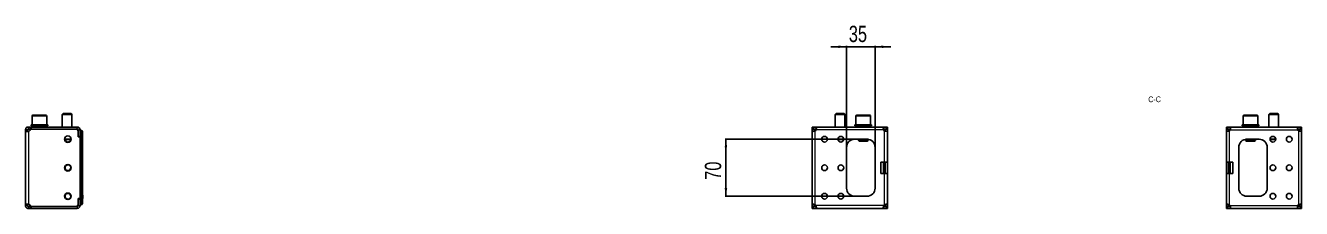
# Model space of a CAD drawing. Header units: millimetres. Extents: x -438 to 2619, y -470 to 591.
# Drawn here: x 1054 to 2619, y 195 to 420 of the extents above; entities that cross this region are included whole.
import ezdxf

# ---------------------------------------------------------------- set-up
doc = ezdxf.new("R2010")
doc.units = ezdxf.units.MM
doc.layers.add('FORMAT', color=7, linetype='Continuous')
doc.styles.add('SLDTEXTSTYLE0', font='TXT', dxfattribs={"width": 0.75})
doc.dimstyles.new('SLDDIMSTYLE0', dxfattribs={"dimtxt": 20, "dimasz": 10, "dimexe": 0, "dimexo": 0.0625, "dimgap": 5, "dimtad": 2, "dimdec": 1, "dimrnd": 1e-09, "dimzin": 12, "dimdsep": 46, "dimtxsty": 'SLDTEXTSTYLE0', "dimsah": 1, "dimcen": 0.09, "dimadec": 0, "dimazin": 3, "dimtfac": 1, "dimtofl": 0, "dimtmove": 0, "dimatfit": 3, "dimfxl": 0, "dimfrac": 2, "dimtolj": 1, "dimtzin": 12, "dimarcsym": 0})
doc.dimstyles.new('SLDDIMSTYLE1', dxfattribs={"dimtxt": 20, "dimasz": 10, "dimexe": 0, "dimexo": 0.0625, "dimgap": 5, "dimtad": 2, "dimdec": 1, "dimrnd": 1e-09, "dimzin": 12, "dimdsep": 46, "dimtxsty": 'SLDTEXTSTYLE0', "dimsah": 1, "dimcen": 0.09, "dimadec": 0, "dimazin": 3, "dimtfac": 1, "dimtmove": 0, "dimatfit": 0, "dimfxl": 0, "dimfrac": 2, "dimtolj": 1, "dimtzin": 12, "dimarcsym": 0})

# ---------------------------------------------------------------- blocks, each defined once
blk = doc.blocks.new('_D_9')
at = {"layer": 'FORMAT'}
for p, q in [((2061.2, 393.4), (2042, 393.4)), ((2061.2, 270), (2061.2, 394.4)), ((2096.2, 393.4), (2061.2, 393.4)), ((2096.2, 270), (2096.2, 394.4)), ((2096.2, 393.4), (2115.5, 393.4))]:
    blk.add_line(p, q, dxfattribs=at)
for points in [[(2061.2, 393.4), (2051.2, 395), (2051.2, 391.9)], [(2096.2, 393.4), (2106.2, 391.9), (2106.2, 395)]]:
    blk.add_solid(points, dxfattribs=at)
at = {"layer": 'FORMAT', "insert": (2064, 419.2), "char_height": 20, "attachment_point": 1, "style": 'SLDTEXTSTYLE0'}
blk.add_mtext('35', dxfattribs=at)
blk = doc.blocks.new('_D_10')
at = {"layer": 'FORMAT'}
for p, q in [((2071.2, 279.9), (1912.2, 279.9)), ((1913.2, 209.9), (1913.2, 279.9)), ((2071.2, 209.9), (1912.2, 209.9))]:
    blk.add_line(p, q, dxfattribs=at)
for points in [[(1913.2, 279.9), (1911.7, 269.9), (1914.8, 269.9)], [(1913.2, 209.9), (1914.8, 219.9), (1911.7, 219.9)]]:
    blk.add_solid(points, dxfattribs=at)
at = {"layer": 'FORMAT', "insert": (1887.4, 230.2), "char_height": 20, "attachment_point": 1, "rotation": 90, "style": 'SLDTEXTSTYLE0'}
blk.add_mtext('70', dxfattribs=at)

msp = doc.modelspace()

# ---------------------------------------------------------------- linework, layer by layer
at = {"color": 7, "linetype": 'Continuous', "lineweight": 25}
for p, q in [((1060.85, 297.45), (1060.85, 296.45)), ((1060.85, 297.45), (1060.86, 297.45)), ((1060.86, 297.45), (1060.86, 297.2)), ((1061.65, 297.45), (1060.86, 297.45)), ((1061.65, 297.45), (1061.75, 297.45)), ((1061.75, 297.45), (1061.75, 297.2)), ((1063.89, 297.45), (1061.75, 297.45)), ((1062.1, 308.45), (1062.1, 297.45)), ((1063.1, 309.45), (1079.1, 309.45)), ((1063.89, 297.45), (1064.07, 297.45)), ((1064.07, 297.45), (1064.07, 297.2)), ((1067.23, 297.45), (1064.07, 297.45)), ((1067.23, 297.45), (1067.46, 297.45)), ((1067.46, 297.45), (1067.46, 297.2)), ((1071.16, 297.45), (1067.46, 297.45)), ((1071.16, 297.45), (1071.37, 297.45)), ((1071.16, 297.45), (1071.24, 297.45)), ((1071.37, 297.45), (1071.41, 297.45)), ((1071.41, 297.45), (1071.41, 297.2)), ((1075.07, 297.45), (1071.41, 297.45)), ((1075.07, 297.45), (1075.3, 297.45)), ((1075.3, 297.45), (1075.3, 297.2)), ((1078.39, 297.45), (1075.3, 297.45)), ((1078.39, 297.45), (1078.56, 297.45)), ((1078.56, 297.45), (1078.56, 297.2)), ((1080.59, 297.45), (1078.56, 297.45)), ((1080.1, 297.45), (1080.1, 308.45)), ((1080.59, 297.45), (1080.69, 297.45)), ((1080.69, 297.45), (1080.69, 297.2)), ((1081.35, 297.45), (1080.69, 297.45)), ((1081.35, 296.45), (1081.35, 297.45)), ((1100.18, 311.45), (1099.1, 310.37)), ((1099.1, 310.37), (1099.1, 294.95)), ((1111.1, 310.37), (1099.1, 310.37)), ((1110.03, 311.45), (1100.18, 311.45)), ((1111.1, 310.37), (1110.03, 311.45)), ((1111.1, 294.95), (1111.1, 310.37)), ((2048.31, 311.45), (2047.23, 310.37)), ((2047.23, 310.37), (2047.23, 294.95)), ((2059.23, 310.37), (2047.23, 310.37)), ((2058.16, 311.45), (2048.31, 311.45)), ((2059.23, 310.37), (2058.16, 311.45)), ((2059.23, 294.95), (2059.23, 310.37)), ((2071.48, 297.45), (2071.48, 296.45)), ((2071.48, 297.45), (2071.49, 297.45)), ((2071.49, 297.45), (2071.49, 297.2)), ((2072.32, 297.45), (2071.49, 297.45)), ((2072.32, 297.45), (2072.42, 297.45)), ((2072.42, 297.45), (2072.42, 297.2)), ((2074.58, 297.45), (2072.42, 297.45)), ((2072.73, 308.45), (2072.73, 297.45)), ((2073.73, 309.45), (2082.12, 309.45)), ((2074.58, 297.45), (2074.77, 297.45)), ((2074.77, 297.45), (2074.77, 297.2)), ((2077.94, 297.45), (2074.77, 297.45)), ((2077.94, 297.45), (2078.17, 297.45)), ((2078.17, 297.45), (2078.17, 297.2)), ((2081.87, 297.45), (2078.17, 297.45)), ((2081.87, 297.45), (2082.17, 297.45)), ((2081.87, 297.45), (2081.95, 297.45)), ((2082.07, 297.45), (2082.12, 297.45)), ((2082.12, 309.45), (2089.73, 309.45)), ((2082.12, 297.45), (2082.12, 297.2)), ((2085.78, 297.45), (2082.12, 297.45)), ((2085.78, 297.45), (2086.01, 297.45)), ((2086.01, 297.45), (2086.01, 297.2)), ((2089.08, 297.45), (2086.01, 297.45)), ((2089.08, 297.45), (2089.25, 297.45)), ((2089.25, 297.45), (2089.25, 297.2)), ((2091.25, 297.45), (2089.25, 297.45)), ((2090.73, 297.45), (2090.73, 308.45)), ((2091.25, 297.45), (2091.34, 297.45)), ((2091.34, 297.45), (2091.34, 297.2)), ((2091.98, 297.45), (2091.34, 297.45)), ((2091.98, 296.45), (2091.98, 297.45)), ((2546.48, 297.45), (2546.48, 296.45)), ((2546.48, 297.45), (2546.49, 297.45)), ((2546.49, 297.45), (2546.49, 297.2)), ((2547.32, 297.45), (2546.49, 297.45)), ((2547.32, 297.45), (2547.42, 297.45)), ((2547.42, 297.45), (2547.42, 297.2)), ((2549.59, 297.45), (2547.42, 297.45)), ((2547.73, 308.45), (2547.73, 297.45)), ((2548.73, 309.45), (2557.07, 309.45)), ((2549.59, 297.45), (2549.77, 297.45)), ((2549.77, 297.45), (2549.77, 297.2)), ((2552.94, 297.45), (2549.77, 297.45)), ((2552.94, 297.45), (2553.18, 297.45)), ((2553.18, 297.45), (2553.18, 297.2)), ((2556.88, 297.45), (2553.18, 297.45)), ((2556.88, 297.45), (2557.11, 297.45)), ((2556.88, 297.45), (2556.95, 297.45)), ((2557.07, 309.45), (2564.73, 309.45)), ((2557.08, 297.45), (2557.13, 297.45)), ((2557.13, 297.45), (2557.13, 297.2)), ((2560.79, 297.45), (2557.13, 297.45)), ((2560.79, 297.45), (2561.02, 297.45)), ((2561.02, 297.45), (2561.02, 297.2)), ((2564.08, 297.45), (2561.02, 297.45)), ((2564.08, 297.45), (2564.25, 297.45)), ((2564.25, 297.45), (2564.25, 297.2)), ((2566.26, 297.45), (2564.25, 297.45)), ((2565.73, 297.45), (2565.73, 308.45)), ((2566.26, 297.45), (2566.35, 297.45)), ((2566.35, 297.45), (2566.35, 297.2)), ((2566.98, 297.45), (2566.35, 297.45)), ((2566.98, 296.45), (2566.98, 297.45)), ((2580.31, 311.45), (2579.23, 310.37)), ((2579.23, 310.37), (2579.23, 294.95)), ((2591.23, 310.37), (2579.23, 310.37)), ((2590.16, 311.45), (2580.31, 311.45)), ((2591.23, 310.37), (2590.16, 311.45)), ((2591.23, 294.95), (2591.23, 310.37)), ((1054.1, 291.45), (1054.1, 290.23)), ((1056.6, 291.45), (1054.1, 291.45)), ((1054.1, 290.23), (1054.1, 199.67)), ((1056.6, 290.23), (1054.1, 290.23)), ((1056.6, 291.45), (1056.6, 290.23)), ((1057.6, 292.45), (1057.6, 294.95)), ((1060.01, 294.95), (1057.6, 294.95)), ((1060.01, 292.45), (1057.6, 292.45)), ((1060.01, 294.95), (1060.01, 292.45)), ((1060.01, 294.95), (1061.01, 294.95)), ((1061.01, 292.45), (1060.01, 292.45)), ((1060.85, 296.45), (1060.86, 296.45)), ((1060.86, 296.45), (1060.86, 296.7)), ((1061.65, 296.45), (1060.86, 296.45)), ((1117.6, 294.95), (1061.01, 294.95)), ((1061.01, 292.45), (1117.6, 292.45)), ((1061.03, 292.35), (1116, 292.35)), ((1061.65, 296.45), (1061.75, 296.45)), ((1061.75, 296.45), (1061.75, 296.7)), ((1063.89, 296.45), (1061.75, 296.45)), ((1063.89, 296.45), (1064.07, 296.45)), ((1064.07, 296.45), (1064.07, 296.7)), ((1067.23, 296.45), (1064.07, 296.45)), ((1065.1, 296.45), (1065.1, 294.95)), ((1067.23, 296.45), (1067.46, 296.45)), ((1067.46, 296.45), (1067.46, 296.7)), ((1071.16, 296.45), (1067.46, 296.45)), ((1071.16, 296.45), (1071.33, 296.45)), ((1071.33, 296.45), (1071.41, 296.45)), ((1071.41, 296.45), (1071.41, 296.7)), ((1075.07, 296.45), (1071.41, 296.45)), ((1075.07, 296.45), (1075.3, 296.45)), ((1075.3, 296.45), (1075.3, 296.7)), ((1078.39, 296.45), (1075.3, 296.45)), ((1077.1, 294.95), (1077.1, 296.45)), ((1078.39, 296.45), (1078.56, 296.45)), ((1078.56, 296.45), (1078.56, 296.7)), ((1080.59, 296.45), (1078.56, 296.45)), ((1080.59, 296.45), (1080.69, 296.45)), ((1080.69, 296.45), (1080.69, 296.7)), ((1081.35, 296.45), (1080.69, 296.45)), ((1094.85, 292.45), (1094.85, 292.35)), ((1095.15, 292.45), (1095.15, 292.35)), ((1096.83, 292.45), (1096.83, 292.35)), ((1099.78, 292.45), (1099.78, 292.35)), ((1103.54, 292.45), (1103.54, 292.35)), ((1107.53, 292.45), (1107.53, 292.35)), ((1111.16, 292.45), (1111.16, 292.35)), ((1113.86, 292.45), (1113.86, 292.35)), ((1115.23, 292.45), (1115.23, 292.35)), ((1115.35, 292.35), (1115.35, 292.45)), ((1118.5, 282.85), (1118.5, 289.85)), ((1118.5, 284.43), (1118.6, 284.21)), ((1121.1, 282.85), (1118.5, 282.85)), ((1118.6, 291.45), (1118.6, 283.5)), ((1121.1, 283.5), (1118.6, 283.5)), ((1121.1, 291.45), (1121.1, 283.5)), ((1121.1, 291.2), (1121.3, 291.2)), ((1121.1, 201.47), (1121.1, 288.92)), ((1121.1, 282.85), (1121.1, 207.05)), ((1121.3, 291.2), (1122.99, 290.74)), ((1121.3, 202.1), (1121.3, 288.3)), ((1124.1, 287.85), (1124.1, 289.3)), ((1124.1, 287.85), (1124.1, 213.4)), ((2019.23, 292.45), (2019.23, 294.95)), ((2019.23, 294.95), (2020.34, 294.95)), ((2020.34, 292.45), (2019.23, 292.45)), ((2019.23, 292.45), (2019.23, 292.35)), ((2019.23, 292.35), (2021.73, 292.35)), ((2019.23, 291.74), (2019.23, 292.35)), ((2019.23, 291.74), (2019.23, 289.67)), ((2019.23, 200.22), (2019.23, 289.67)), ((2019.23, 289.67), (2020.33, 289.67)), ((2024.06, 294.95), (2020.34, 294.95)), ((2024.06, 292.45), (2020.34, 292.45)), ((2021.73, 292.35), (2021.73, 291.74)), ((2021.73, 291.74), (2021.73, 289.92)), ((2106.4, 294.95), (2024.06, 294.95)), ((2024.06, 294.95), (2024.06, 292.73)), ((2071.48, 296.45), (2071.49, 296.45)), ((2071.49, 296.45), (2071.49, 296.7)), ((2072.32, 296.45), (2071.49, 296.45)), ((2072.32, 296.45), (2072.42, 296.45)), ((2072.42, 296.45), (2072.42, 296.7)), ((2074.58, 296.45), (2072.42, 296.45)), ((2074.58, 296.45), (2074.77, 296.45)), ((2074.77, 296.45), (2074.77, 296.7)), ((2077.94, 296.45), (2074.77, 296.45)), ((2075.73, 296.45), (2075.73, 294.95)), ((2077.94, 296.45), (2078.17, 296.45)), ((2078.17, 296.45), (2078.17, 296.7)), ((2081.87, 296.45), (2078.17, 296.45)), ((2081.87, 296.45), (2082.03, 296.45)), ((2082.03, 296.45), (2082.12, 296.45)), ((2082.12, 296.45), (2082.12, 296.7)), ((2085.78, 296.45), (2082.12, 296.45)), ((2085.78, 296.45), (2086.01, 296.45)), ((2086.01, 296.45), (2086.01, 296.7)), ((2089.08, 296.45), (2086.01, 296.45)), ((2087.73, 294.95), (2087.73, 296.45)), ((2089.08, 296.45), (2089.25, 296.45)), ((2089.25, 296.45), (2089.25, 296.7)), ((2091.25, 296.45), (2089.25, 296.45)), ((2091.25, 296.45), (2091.34, 296.45)), ((2091.34, 296.45), (2091.34, 296.7)), ((2091.98, 296.45), (2091.34, 296.45)), ((2106.4, 294.95), (2106.4, 292.45)), ((2110.12, 294.95), (2106.4, 294.95)), ((2110.12, 292.45), (2106.4, 292.45)), ((2108.73, 292.35), (2111.23, 292.35)), ((2108.73, 291.74), (2108.73, 292.35)), ((2108.73, 289.9), (2108.73, 291.74)), ((2110.12, 294.95), (2111.23, 294.95)), ((2111.23, 292.45), (2110.12, 292.45)), ((2111.23, 294.95), (2111.23, 292.45)), ((2111.23, 292.35), (2111.23, 292.45)), ((2111.23, 292.35), (2111.23, 291.74)), ((2111.23, 289.67), (2111.23, 291.74)), ((2111.23, 251.95), (2111.23, 289.67)), ((2527.23, 292.45), (2527.23, 294.95)), ((2527.23, 294.95), (2528.34, 294.95)), ((2528.34, 292.45), (2527.23, 292.45)), ((2527.23, 292.45), (2527.23, 292.35)), ((2527.23, 292.35), (2529.73, 292.35)), ((2527.23, 291.74), (2527.23, 292.35)), ((2527.23, 291.74), (2527.23, 289.67)), ((2527.23, 289.67), (2528.33, 289.67)), ((2527.23, 289.67), (2527.23, 251.95)), ((2532.06, 294.95), (2528.34, 294.95)), ((2532.06, 292.45), (2528.34, 292.45)), ((2529.73, 292.35), (2529.73, 291.74)), ((2529.73, 291.74), (2529.73, 289.92)), ((2532.06, 294.95), (2532.06, 292.73)), ((2614.4, 294.95), (2532.06, 294.95)), ((2546.48, 296.45), (2546.49, 296.45)), ((2546.49, 296.45), (2546.49, 296.7)), ((2547.32, 296.45), (2546.49, 296.45)), ((2547.32, 296.45), (2547.42, 296.45)), ((2547.42, 296.45), (2547.42, 296.7)), ((2549.59, 296.45), (2547.42, 296.45)), ((2549.59, 296.45), (2549.77, 296.45)), ((2549.77, 296.45), (2549.77, 296.7)), ((2552.94, 296.45), (2549.77, 296.45)), ((2550.73, 296.45), (2550.73, 294.95)), ((2552.94, 296.45), (2553.18, 296.45)), ((2553.18, 296.45), (2553.18, 296.7)), ((2556.88, 296.45), (2553.18, 296.45)), ((2556.88, 296.45), (2557.03, 296.45)), ((2557.03, 296.45), (2557.13, 296.45)), ((2557.13, 296.45), (2557.13, 296.7)), ((2560.79, 296.45), (2557.13, 296.45)), ((2560.79, 296.45), (2561.02, 296.45)), ((2561.02, 296.45), (2561.02, 296.7)), ((2564.08, 296.45), (2561.02, 296.45)), ((2562.73, 294.95), (2562.73, 296.45)), ((2564.08, 296.45), (2564.25, 296.45)), ((2564.25, 296.45), (2564.25, 296.7)), ((2566.26, 296.45), (2564.25, 296.45)), ((2566.26, 296.45), (2566.35, 296.45)), ((2566.35, 296.45), (2566.35, 296.7)), ((2566.98, 296.45), (2566.35, 296.45)), ((2614.4, 292.45), (2614.4, 294.95)), ((2618.12, 294.95), (2614.4, 294.95)), ((2618.12, 292.45), (2614.4, 292.45)), ((2616.73, 292.35), (2619.23, 292.35)), ((2616.73, 291.74), (2616.73, 292.35)), ((2616.73, 289.9), (2616.73, 291.74)), ((2618.12, 294.95), (2619.23, 294.95)), ((2619.23, 292.45), (2618.12, 292.45)), ((2619.23, 294.95), (2619.23, 292.45)), ((2619.23, 292.35), (2619.23, 292.45)), ((2619.23, 292.35), (2619.23, 291.74)), ((2619.23, 289.67), (2619.23, 291.74)), ((2619.23, 289.67), (2619.23, 200.22)), ((1110.07, 279.45), (1102.14, 279.45)), ((2057.7, 279.45), (2050.77, 279.45)), ((2061.23, 269.95), (2061.23, 219.95)), ((2086.23, 279.95), (2071.23, 279.95)), ((2072.9, 279.85), (2072.88, 279.85)), ((2072.9, 279.85), (2072.9, 279.85)), ((2073, 279.85), (2072.9, 279.85)), ((2073, 279.95), (2073, 279.85)), ((2076.26, 279.85), (2073, 279.85)), ((2075.73, 279.85), (2075.73, 278.52)), ((2075.73, 278.52), (2076.81, 277.45)), ((2075.73, 278.52), (2082.02, 278.52)), ((2076.26, 279.85), (2078.16, 279.85)), ((2076.81, 277.45), (2081.97, 277.45)), ((2078.71, 279.85), (2078.16, 279.85)), ((2084.75, 279.85), (2078.71, 279.85)), ((2081.97, 277.45), (2086.66, 277.45)), ((2082.02, 278.52), (2087.73, 278.52)), ((2085.31, 279.85), (2084.75, 279.85)), ((2085.31, 279.85), (2087.21, 279.85)), ((2086.66, 277.45), (2087.73, 278.52)), ((2087.64, 279.85), (2087.21, 279.85)), ((2087.73, 278.52), (2087.73, 279.83)), ((2096.23, 219.95), (2096.23, 269.95)), ((2542.23, 269.95), (2542.23, 219.95)), ((2550.73, 279.83), (2550.73, 278.52)), ((2550.73, 278.52), (2551.81, 277.45)), ((2550.73, 278.52), (2556.99, 278.52)), ((2551.26, 279.85), (2550.82, 279.85)), ((2551.26, 279.85), (2553.16, 279.85)), ((2551.81, 277.45), (2556.94, 277.45)), ((2567.23, 279.95), (2552.23, 279.95)), ((2553.71, 279.85), (2553.16, 279.85)), ((2559.75, 279.85), (2553.71, 279.85)), ((2556.94, 277.45), (2561.66, 277.45)), ((2556.99, 278.52), (2562.73, 278.52)), ((2560.31, 279.85), (2559.75, 279.85)), ((2560.31, 279.85), (2562.21, 279.85)), ((2561.66, 277.45), (2562.73, 278.52)), ((2565.46, 279.85), (2562.21, 279.85)), ((2562.73, 278.52), (2562.73, 279.85)), ((2565.46, 279.85), (2565.46, 279.95)), ((2565.56, 279.85), (2565.46, 279.85)), ((2565.58, 279.85), (2565.56, 279.85)), ((2565.56, 279.85), (2565.56, 279.85)), ((2577.23, 219.95), (2577.23, 269.95)), ((2587.7, 279.45), (2580.77, 279.45)), ((2103.23, 251.95), (2107.73, 251.95)), ((2103.23, 251.95), (2103.23, 237.95)), ((2111.23, 251.95), (2107.73, 251.95)), ((2108.73, 237.95), (2108.73, 251.95)), ((2111.23, 237.95), (2111.23, 251.95)), ((2530.73, 251.95), (2527.23, 251.95)), ((2527.23, 251.95), (2527.23, 237.95)), ((2529.73, 251.95), (2529.73, 237.95)), ((2535.23, 251.95), (2530.73, 251.95)), ((2535.23, 237.95), (2535.23, 251.95)), ((2103.23, 237.95), (2107.73, 237.95)), ((2107.73, 237.95), (2111.23, 237.95)), ((2111.23, 200.22), (2111.23, 237.95)), ((2527.23, 237.95), (2530.73, 237.95)), ((2527.23, 237.95), (2527.23, 200.22)), ((2535.23, 237.95), (2530.73, 237.95)), ((1118.5, 207.05), (1121.1, 207.05)), ((1118.5, 200.05), (1118.5, 207.05)), ((1118.5, 205.97), (1118.6, 206.18)), ((1121.1, 206.4), (1118.6, 206.4)), ((1118.6, 206.4), (1118.6, 198.45)), ((1121.1, 206.4), (1121.1, 198.45)), ((1124.1, 213.4), (1124.1, 205.2)), ((1124.3, 211.45), (1124.1, 211.45)), ((1124.3, 211.42), (1124.1, 211.42)), ((1124.3, 211.4), (1124.1, 211.4)), ((1124.3, 207.2), (1124.1, 207.2)), ((1124.3, 207.14), (1124.1, 207.14)), ((1124.1, 205.2), (1124.1, 202.55)), ((1124.3, 210.96), (1124.3, 207.64)), ((2071.23, 209.95), (2086.23, 209.95)), ((2552.23, 209.95), (2567.23, 209.95)), ((1054.1, 199.67), (1056.6, 199.67)), ((1054.1, 199.67), (1054.1, 198.45)), ((1054.1, 198.45), (1056.6, 198.45)), ((1056.6, 199.67), (1056.6, 198.45)), ((1057.6, 194.95), (1057.6, 197.45)), ((1057.6, 197.45), (1060.01, 197.45)), ((1057.6, 194.95), (1060.01, 194.95)), ((1060.01, 197.45), (1060.01, 194.95)), ((1060.01, 197.45), (1061.01, 197.45)), ((1061.01, 194.95), (1060.01, 194.95)), ((1117.6, 197.45), (1061.01, 197.45)), ((1061.01, 194.95), (1117.6, 194.95)), ((1116, 197.55), (1061.03, 197.55)), ((1121.3, 199.2), (1121.1, 199.2)), ((1122.99, 199.65), (1121.3, 199.2)), ((1124.1, 201.1), (1124.1, 202.55)), ((2019.23, 200.22), (2019.23, 198.16)), ((2019.23, 197.55), (2019.23, 198.16)), ((2021.73, 197.55), (2019.23, 197.55)), ((2019.23, 197.55), (2019.23, 197.45)), ((2019.23, 194.95), (2019.23, 197.45)), ((2019.23, 197.45), (2020.34, 197.45)), ((2020.34, 194.95), (2019.23, 194.95)), ((2020.34, 197.45), (2024.06, 197.45)), ((2020.34, 194.95), (2024.06, 194.95)), ((2021.73, 200), (2021.73, 198.16)), ((2021.73, 198.16), (2021.73, 197.55)), ((2024.06, 197.45), (2024.06, 194.95)), ((2024.06, 194.95), (2106.4, 194.95)), ((2106.4, 197.45), (2110.12, 197.45)), ((2106.4, 194.95), (2106.4, 197.16)), ((2106.4, 194.95), (2110.12, 194.95)), ((2108.73, 198.16), (2108.73, 199.98)), ((2108.73, 197.55), (2108.73, 198.16)), ((2111.23, 197.55), (2108.73, 197.55)), ((2110.12, 197.45), (2111.23, 197.45)), ((2111.23, 194.95), (2110.12, 194.95)), ((2111.23, 200.22), (2110.14, 200.22)), ((2111.23, 198.16), (2111.23, 200.22)), ((2111.23, 198.16), (2111.23, 197.55)), ((2111.23, 197.45), (2111.23, 197.55)), ((2111.23, 197.45), (2111.23, 194.95)), ((2527.23, 200.22), (2527.23, 198.16)), ((2527.23, 197.55), (2527.23, 198.16)), ((2529.73, 197.55), (2527.23, 197.55)), ((2527.23, 197.55), (2527.23, 197.45)), ((2527.23, 194.95), (2527.23, 197.45)), ((2527.23, 197.45), (2528.34, 197.45)), ((2528.34, 194.95), (2527.23, 194.95)), ((2528.34, 197.45), (2532.06, 197.45)), ((2528.34, 194.95), (2532.06, 194.95)), ((2529.73, 200), (2529.73, 198.16)), ((2529.73, 198.16), (2529.73, 197.55)), ((2532.06, 194.95), (2532.06, 197.45)), ((2532.06, 194.95), (2614.4, 194.95)), ((2614.4, 197.45), (2618.12, 197.45)), ((2614.4, 194.95), (2614.4, 197.16)), ((2614.4, 194.95), (2618.12, 194.95)), ((2616.73, 198.16), (2616.73, 199.98)), ((2616.73, 197.55), (2616.73, 198.16)), ((2619.23, 197.55), (2616.73, 197.55)), ((2618.12, 197.45), (2619.23, 197.45)), ((2619.23, 194.95), (2618.12, 194.95)), ((2619.23, 200.22), (2618.14, 200.22)), ((2619.23, 198.16), (2619.23, 200.22)), ((2619.23, 198.16), (2619.23, 197.55)), ((2619.23, 197.45), (2619.23, 197.55)), ((2619.23, 197.45), (2619.23, 194.95))]:
    msp.add_line(p, q, dxfattribs=at)
at = {"color": 8, "linetype": 'Continuous', "lineweight": 18}
for p, q in [((1080.1, 308.45), (1062.1, 308.45)), ((2082.17, 308.45), (2072.73, 308.45)), ((2090.73, 308.45), (2082.17, 308.45)), ((2557.11, 308.45), (2547.73, 308.45)), ((2565.73, 308.45), (2557.11, 308.45)), ((1057.6, 289.67), (1057.6, 200.22)), ((1061.01, 294.95), (1061.01, 292.45)), ((1117.6, 292.45), (1117.6, 294.95)), ((1118.6, 291.45), (1121.1, 291.45)), ((1120.91, 282.85), (1120.91, 283.5)), ((1122.99, 287.85), (1121.3, 288.3)), ((1122.99, 202.55), (1122.99, 287.85)), ((1124.1, 287.85), (1122.99, 287.85)), ((2021.73, 291.74), (2019.23, 291.74)), ((2020.34, 294.95), (2020.34, 292.45)), ((2021.73, 291.45), (2023.82, 291.45)), ((2022.73, 199.67), (2022.73, 290.23)), ((2106.65, 291.45), (2023.82, 291.45)), ((2106.65, 291.45), (2108.73, 291.45)), ((2107.73, 251.95), (2107.73, 290.23)), ((2111.23, 291.74), (2108.73, 291.74)), ((2110.12, 292.45), (2110.12, 294.95)), ((2529.73, 291.74), (2527.23, 291.74)), ((2528.34, 294.95), (2528.34, 292.45)), ((2529.73, 291.45), (2531.82, 291.45)), ((2530.73, 290.23), (2530.73, 251.95)), ((2531.82, 291.45), (2614.65, 291.45)), ((2614.65, 291.45), (2616.73, 291.45)), ((2615.73, 290.23), (2615.73, 199.67)), ((2619.23, 291.74), (2616.73, 291.74)), ((2618.12, 292.45), (2618.12, 294.95)), ((1102.14, 280.45), (1110.07, 280.45)), ((2050.77, 280.45), (2057.7, 280.45)), ((2078.16, 279.95), (2078.16, 279.85)), ((2078.71, 279.95), (2078.71, 279.85)), ((2084.75, 279.95), (2084.75, 279.85)), ((2085.31, 279.95), (2085.31, 279.85)), ((2553.16, 279.95), (2553.16, 279.85)), ((2553.71, 279.95), (2553.71, 279.85)), ((2559.75, 279.95), (2559.75, 279.85)), ((2560.31, 279.95), (2560.31, 279.85)), ((2580.77, 280.45), (2587.7, 280.45)), ((2106.54, 237.95), (2106.54, 251.95)), ((2106.74, 251.95), (2106.74, 237.95)), ((2106.84, 237.95), (2106.84, 251.95)), ((2107.04, 251.95), (2107.04, 237.95)), ((2107.92, 237.95), (2107.92, 251.95)), ((2108.12, 251.95), (2108.12, 237.95)), ((2108.23, 237.95), (2108.23, 251.95)), ((2108.43, 251.95), (2108.43, 237.95)), ((2530.04, 237.95), (2530.04, 251.95)), ((2530.24, 251.95), (2530.24, 237.95)), ((2530.34, 237.95), (2530.34, 251.95)), ((2530.54, 251.95), (2530.54, 237.95)), ((2531.42, 237.95), (2531.42, 251.95)), ((2531.62, 251.95), (2531.62, 237.95)), ((2531.73, 237.95), (2531.73, 251.95)), ((2531.93, 251.95), (2531.93, 237.95)), ((2107.73, 199.67), (2107.73, 237.95)), ((2530.73, 237.95), (2530.73, 199.67)), ((1120.91, 206.4), (1120.91, 207.05)), ((1124.3, 210.96), (1124.1, 210.96)), ((1124.3, 207.64), (1124.1, 207.64)), ((1061.01, 197.45), (1061.01, 194.95)), ((1117.6, 197.45), (1117.6, 194.95)), ((1118.6, 198.45), (1121.1, 198.45)), ((1121.3, 202.1), (1122.99, 202.55)), ((1122.99, 202.55), (1124.1, 202.55)), ((2019.23, 198.16), (2021.73, 198.16)), ((2020.34, 197.45), (2020.34, 194.95)), ((2023.82, 198.45), (2021.73, 198.45)), ((2106.65, 198.45), (2023.82, 198.45)), ((2108.73, 198.45), (2106.65, 198.45)), ((2108.73, 198.16), (2111.23, 198.16)), ((2110.12, 194.95), (2110.12, 197.45)), ((2527.23, 198.16), (2529.73, 198.16)), ((2528.34, 197.45), (2528.34, 194.95)), ((2531.82, 198.45), (2529.73, 198.45)), ((2531.82, 198.45), (2614.65, 198.45)), ((2616.73, 198.45), (2614.65, 198.45)), ((2616.73, 198.16), (2619.23, 198.16)), ((2618.12, 194.95), (2618.12, 197.45))]:
    msp.add_line(p, q, dxfattribs=at)
at = {"color": 7, "linetype": 'Continuous', "lineweight": 25}
for centre, radius in [((1106.1, 279.95), 4), ((2034.23, 279.95), 3.5), ((2054.23, 279.95), 3.5), ((2584.23, 279.95), 3.5), ((2604.23, 279.95), 3.5), ((1106.1, 244.95), 4), ((1106.1, 244.95), 3.5), ((2034.23, 244.95), 3.5), ((2054.23, 244.95), 3.5), ((2584.23, 244.95), 3.5), ((2604.23, 244.95), 3.5), ((1106.1, 209.95), 4), ((1106.1, 209.95), 3.5), ((2034.23, 209.95), 3.5), ((2054.23, 209.95), 3.5), ((2584.23, 209.95), 3.5), ((2604.23, 209.95), 3.5)]:
    msp.add_circle(centre, radius, dxfattribs=at)
for centre, radius, start, end in [((1063.1, 308.45), 1, 90, 180), ((1079.1, 308.45), 1, 0, 90), ((2073.73, 308.45), 1, 90, 180), ((2089.73, 308.45), 1, 0, 90), ((2548.73, 308.45), 1, 90, 180), ((2564.73, 308.45), 1, 0, 90), ((1056.88, 293.1), 3.5, 281.89481, 337.11462), ((1061.03, 291.35), 1, 90, 157.11462), ((1063.75, 292.1), 0.35, 45.58469, 90), ((1078.45, 292.1), 0.35, 90, 134.41531), ((1116, 289.85), 2.5, 360, 90), ((1117.6, 291.45), 3.5, 0, 90), ((1117.6, 291.45), 1, 0, 90), ((1122.6, 289.3), 1.5, 0, 75), ((2020.73, 293.1), 3.5, 304.8499, 331.87293), ((2109.73, 293.1), 3.5, 208.12707, 235.1501), ((2528.73, 293.1), 3.5, 304.8499, 331.87293), ((2617.73, 293.1), 3.5, 208.12707, 235.1501), ((1106.1, 279.95), 3.5, 188.21321, 351.78679), ((2071.23, 269.95), 10, 90, 180), ((2086.23, 269.95), 10, 0, 90), ((2552.23, 269.95), 10, 90, 180), ((2567.23, 269.95), 10, 0, 90), ((2071.23, 219.95), 10, 180, 270), ((2086.23, 219.95), 10, 270, 0), ((2552.23, 219.95), 10, 180, 270), ((2567.23, 219.95), 10, 270, 0), ((1056.88, 196.8), 3.5, 22.88538, 78.10519), ((1061.03, 198.55), 1, 202.88538, 270), ((1063.75, 197.8), 0.35, 270, 314.41531), ((1078.45, 197.8), 0.35, 225.58469, 270), ((1116, 200.05), 2.5, 270, 0), ((1117.6, 198.45), 3.5, 270, 360), ((1117.6, 198.45), 1, 270, 360), ((1122.6, 201.1), 1.5, 285, 0), ((2020.73, 196.8), 3.5, 28.12707, 55.1501), ((2109.73, 196.8), 3.5, 124.8499, 151.87293), ((2528.73, 196.8), 3.5, 28.12707, 55.1501), ((2617.73, 196.8), 3.5, 124.8499, 151.87293)]:
    msp.add_arc(centre, radius, start, end, dxfattribs=at)
for centre, major_axis, start_param, end_param in [((1109.71, 291.2), (11.57, -3.1), 0.0670375, 0.2530722), ((1109.71, 199.2), (11.57, 3.1), 6.0301131, 6.2161478)]:
    msp.add_ellipse(centre, major_axis=major_axis, ratio=0.2505628, start_param=start_param, end_param=end_param, dxfattribs=at)
at = {"color": 8, "linetype": 'Continuous', "lineweight": 18}
for centre, major_axis, start_param, end_param in [((1122.6, 287.74), (0.38, 3), 4.762686, 6.2664448), ((1122.6, 202.65), (-0.38, 3), 3.1583332, 4.662092)]:
    msp.add_ellipse(centre, major_axis=major_axis, ratio=0.1230384, start_param=start_param, end_param=end_param, dxfattribs=at)
at = {"color": 7, "linetype": 'Continuous', "lineweight": 25}
for points, knots in [([(1060.86, 297.2), (1060.86, 297.24), (1060.86, 297.3), (1060.85, 297.38), (1060.85, 297.43), (1060.85, 297.45)], [0, 0, 0, 0, 0.4999808, 0.7499881, 1, 1, 1, 1]), ([(1061.75, 297.2), (1061.74, 297.24), (1061.71, 297.3), (1061.68, 297.38), (1061.66, 297.43), (1061.65, 297.45)], [0, 0, 0, 0, 0.4999808, 0.7499881, 1, 1, 1, 1]), ([(1064.07, 297.2), (1064.04, 297.24), (1064, 297.3), (1063.94, 297.38), (1063.91, 297.43), (1063.89, 297.45)], [0, 0, 0, 0, 0.4999808, 0.7499881, 1, 1, 1, 1]), ([(1067.46, 297.2), (1067.42, 297.24), (1067.37, 297.3), (1067.29, 297.38), (1067.25, 297.43), (1067.23, 297.45)], [0, 0, 0, 0, 0.4999808, 0.7499881, 1, 1, 1, 1]), ([(1071.41, 297.2), (1071.36, 297.24), (1071.3, 297.3), (1071.22, 297.38), (1071.18, 297.43), (1071.16, 297.45)], [0, 0, 0, 0, 0.4999808, 0.7499881, 1, 1, 1, 1]), ([(1071.41, 297.2), (1071.39, 297.27), (1071.37, 297.4), (1071.34, 297.43), (1071.33, 297.45)], [0, 0, 0, 0, 0.5617942, 1, 1, 1, 1]), ([(1075.3, 297.2), (1075.27, 297.24), (1075.21, 297.3), (1075.13, 297.38), (1075.09, 297.43), (1075.07, 297.45)], [0, 0, 0, 0, 0.49998083, 0.7499881, 1, 1, 1, 1]), ([(1078.56, 297.2), (1078.53, 297.24), (1078.49, 297.3), (1078.43, 297.38), (1078.4, 297.43), (1078.39, 297.45)], [0, 0, 0, 0, 0.4999808, 0.7499881, 1, 1, 1, 1]), ([(1080.69, 297.2), (1080.67, 297.24), (1080.65, 297.3), (1080.62, 297.38), (1080.6, 297.43), (1080.59, 297.45)], [0, 0, 0, 0, 0.4999808, 0.7499881, 1, 1, 1, 1]), ([(2071.49, 297.2), (2071.49, 297.24), (2071.49, 297.3), (2071.48, 297.38), (2071.48, 297.43), (2071.48, 297.45)], [0, 0, 0, 0, 0.4999808, 0.7499881, 1, 1, 1, 1]), ([(2072.42, 297.2), (2072.4, 297.24), (2072.38, 297.3), (2072.34, 297.38), (2072.33, 297.43), (2072.32, 297.45)], [0, 0, 0, 0, 0.4999808, 0.7499881, 1, 1, 1, 1]), ([(2074.77, 297.2), (2074.73, 297.24), (2074.69, 297.3), (2074.63, 297.38), (2074.6, 297.43), (2074.58, 297.45)], [0, 0, 0, 0, 0.4999808, 0.7499881, 1, 1, 1, 1]), ([(2078.17, 297.2), (2078.13, 297.24), (2078.08, 297.3), (2078, 297.38), (2077.96, 297.43), (2077.94, 297.45)], [0, 0, 0, 0, 0.4999808, 0.7499881, 1, 1, 1, 1]), ([(2082.12, 297.2), (2082.08, 297.24), (2082.02, 297.3), (2081.94, 297.38), (2081.89, 297.43), (2081.87, 297.45)], [0, 0, 0, 0, 0.4999808, 0.7499881, 1, 1, 1, 1]), ([(2082.12, 297.2), (2082.1, 297.27), (2082.07, 297.4), (2082.04, 297.43), (2082.03, 297.45)], [0, 0, 0, 0, 0.5617942, 1, 1, 1, 1]), ([(2086.01, 297.2), (2085.97, 297.24), (2085.92, 297.3), (2085.84, 297.38), (2085.8, 297.43), (2085.78, 297.45)], [0, 0, 0, 0, 0.4999808, 0.7499881, 1, 1, 1, 1]), ([(2089.25, 297.2), (2089.22, 297.24), (2089.18, 297.3), (2089.12, 297.38), (2089.09, 297.43), (2089.08, 297.45)], [0, 0, 0, 0, 0.4999808, 0.7499881, 1, 1, 1, 1]), ([(2091.34, 297.2), (2091.33, 297.24), (2091.31, 297.3), (2091.28, 297.38), (2091.26, 297.43), (2091.25, 297.45)], [0, 0, 0, 0, 0.4999808, 0.7499881, 1, 1, 1, 1]), ([(2546.49, 297.2), (2546.49, 297.24), (2546.49, 297.3), (2546.48, 297.38), (2546.48, 297.43), (2546.48, 297.45)], [0, 0, 0, 0, 0.4999808, 0.7499881, 1, 1, 1, 1]), ([(2547.42, 297.2), (2547.4, 297.24), (2547.38, 297.3), (2547.34, 297.38), (2547.33, 297.43), (2547.32, 297.45)], [0, 0, 0, 0, 0.49998083, 0.7499881, 1, 1, 1, 1]), ([(2549.77, 297.2), (2549.74, 297.24), (2549.69, 297.3), (2549.63, 297.38), (2549.6, 297.43), (2549.59, 297.45)], [0, 0, 0, 0, 0.4999808, 0.7499881, 1, 1, 1, 1]), ([(2553.18, 297.2), (2553.14, 297.24), (2553.08, 297.3), (2553, 297.38), (2552.96, 297.43), (2552.94, 297.45)], [0, 0, 0, 0, 0.4999808, 0.7499881, 1, 1, 1, 1]), ([(2557.13, 297.2), (2557.09, 297.24), (2557.02, 297.3), (2556.94, 297.38), (2556.9, 297.43), (2556.88, 297.45)], [0, 0, 0, 0, 0.4999808, 0.7499881, 1, 1, 1, 1]), ([(2557.13, 297.2), (2557.11, 297.27), (2557.08, 297.4), (2557.04, 297.43), (2557.03, 297.45)], [0, 0, 0, 0, 0.5617942, 1, 1, 1, 1]), ([(2561.02, 297.2), (2560.98, 297.24), (2560.92, 297.3), (2560.85, 297.38), (2560.81, 297.43), (2560.79, 297.45)], [0, 0, 0, 0, 0.4999808, 0.7499881, 1, 1, 1, 1]), ([(2564.25, 297.2), (2564.23, 297.24), (2564.18, 297.3), (2564.13, 297.38), (2564.1, 297.43), (2564.08, 297.45)], [0, 0, 0, 0, 0.49998083, 0.7499881, 1, 1, 1, 1]), ([(2566.35, 297.2), (2566.33, 297.24), (2566.31, 297.3), (2566.28, 297.38), (2566.26, 297.43), (2566.26, 297.45)], [0, 0, 0, 0, 0.4999808, 0.7499881, 1, 1, 1, 1]), ([(1057.6, 294.95), (1057.31, 294.93), (1056.76, 294.89), (1055.86, 294.53), (1054.97, 293.86), (1054.25, 292.76), (1054.15, 291.89), (1054.1, 291.45)], [0, 0, 0, 0, 0.16069, 0.3013121, 0.5219513, 0.7535732, 1, 1, 1, 1]), ([(1054.1, 290.23), (1054.15, 290.1), (1054.24, 289.88), (1054.81, 289.69), (1055.41, 289.62), (1056.05, 289.6), (1056.79, 289.61), (1057.33, 289.65), (1057.6, 289.67)], [0, 0, 0, 0, 0.25414868, 0.44821268, 0.57490818, 0.70887241, 0.85046773, 1, 1, 1, 1]), ([(1057.6, 292.45), (1057.52, 292.44), (1057.37, 292.43), (1057.16, 292.35), (1056.99, 292.25), (1056.86, 292.12), (1056.75, 291.98), (1056.63, 291.75), (1056.62, 291.57), (1056.6, 291.45)], [0, 0, 0, 0, 0.1567865, 0.2908092, 0.4035006, 0.4972984, 0.6071328, 0.7261813, 1, 1, 1, 1]), ([(1056.6, 290.23), (1056.62, 290.1), (1056.64, 289.9), (1056.79, 289.69), (1056.92, 289.65), (1056.97, 289.63)], [0, 0, 0, 0, 0.4882324, 0.8197059, 1, 1, 1, 1]), ([(1060.85, 296.45), (1060.85, 296.47), (1060.85, 296.51), (1060.86, 296.59), (1060.86, 296.66), (1060.86, 296.7)], [0, 0, 0, 0, 0.2501401, 0.5002802, 1, 1, 1, 1]), ([(1061.65, 296.45), (1061.66, 296.47), (1061.68, 296.51), (1061.71, 296.59), (1061.74, 296.66), (1061.75, 296.7)], [0, 0, 0, 0, 0.2501401, 0.5002802, 1, 1, 1, 1]), ([(1063.89, 296.45), (1063.91, 296.47), (1063.94, 296.51), (1064, 296.59), (1064.04, 296.66), (1064.07, 296.7)], [0, 0, 0, 0, 0.2501401, 0.5002802, 1, 1, 1, 1]), ([(1067.23, 296.45), (1067.25, 296.47), (1067.29, 296.51), (1067.37, 296.59), (1067.42, 296.66), (1067.46, 296.7)], [0, 0, 0, 0, 0.2501401, 0.5002802, 1, 1, 1, 1]), ([(1071.16, 296.45), (1071.18, 296.47), (1071.22, 296.51), (1071.3, 296.59), (1071.36, 296.66), (1071.41, 296.7)], [0, 0, 0, 0, 0.2501401, 0.5002802, 1, 1, 1, 1]), ([(1071.41, 296.7), (1071.39, 296.62), (1071.37, 296.49), (1071.34, 296.46), (1071.33, 296.45)], [0, 0, 0, 0, 0.5617942, 1, 1, 1, 1]), ([(1075.07, 296.45), (1075.09, 296.47), (1075.13, 296.51), (1075.21, 296.59), (1075.27, 296.66), (1075.3, 296.7)], [0, 0, 0, 0, 0.2501401, 0.5002802, 1, 1, 1, 1]), ([(1078.39, 296.45), (1078.4, 296.47), (1078.43, 296.51), (1078.49, 296.59), (1078.53, 296.66), (1078.56, 296.7)], [0, 0, 0, 0, 0.25014008, 0.50028016, 1, 1, 1, 1]), ([(1080.59, 296.45), (1080.6, 296.47), (1080.62, 296.51), (1080.65, 296.59), (1080.67, 296.66), (1080.69, 296.7)], [0, 0, 0, 0, 0.2501401, 0.5002802, 1, 1, 1, 1]), ([(1095.11, 292.35), (1095.11, 292.36), (1095.1, 292.39), (1095.09, 292.43), (1095.09, 292.45)], [0, 0, 0, 0, 0.374848, 1, 1, 1, 1]), ([(1096.75, 292.35), (1096.74, 292.36), (1096.72, 292.39), (1096.7, 292.43), (1096.69, 292.45)], [0, 0, 0, 0, 0.374848, 1, 1, 1, 1]), ([(1099.65, 292.35), (1099.64, 292.36), (1099.61, 292.39), (1099.59, 292.43), (1099.57, 292.45)], [0, 0, 0, 0, 0.374848, 1, 1, 1, 1]), ([(1103.39, 292.35), (1103.38, 292.36), (1103.34, 292.39), (1103.31, 292.43), (1103.29, 292.45)], [0, 0, 0, 0, 0.374848, 1, 1, 1, 1]), ([(1107.39, 292.35), (1107.38, 292.36), (1107.34, 292.39), (1107.31, 292.43), (1107.29, 292.45)], [0, 0, 0, 0, 0.374848, 1, 1, 1, 1]), ([(1111.04, 292.35), (1111.03, 292.36), (1111, 292.39), (1110.97, 292.43), (1110.96, 292.45)], [0, 0, 0, 0, 0.374848, 1, 1, 1, 1]), ([(1113.78, 292.35), (1113.78, 292.36), (1113.76, 292.39), (1113.74, 292.43), (1113.73, 292.45)], [0, 0, 0, 0, 0.374848, 1, 1, 1, 1]), ([(1115.21, 292.35), (1115.21, 292.36), (1115.2, 292.39), (1115.2, 292.43), (1115.19, 292.45)], [0, 0, 0, 0, 0.374848, 1, 1, 1, 1]), ([(2019.23, 289.67), (2019.26, 289.66), (2019.3, 289.63), (2019.7, 289.61), (2020.42, 289.65), (2021.51, 289.87), (2022.32, 290.1), (2022.73, 290.23)], [0, 0, 0, 0, 0.1708405, 0.3192172, 0.5481031, 0.7678223, 1, 1, 1, 1]), ([(2023.82, 291.45), (2023.87, 291.71), (2023.97, 292.2), (2024.12, 293.02), (2024.22, 293.73), (2024.24, 294.29), (2024.22, 294.65), (2024.16, 294.9), (2024.1, 294.93), (2024.06, 294.95)], [0, 0, 0, 0, 0.1440667, 0.2712756, 0.4749075, 0.5979974, 0.7263376, 0.8602454, 1, 1, 1, 1]), ([(2071.48, 296.45), (2071.48, 296.47), (2071.48, 296.51), (2071.49, 296.59), (2071.49, 296.66), (2071.49, 296.7)], [0, 0, 0, 0, 0.2501401, 0.5002802, 1, 1, 1, 1]), ([(2072.32, 296.45), (2072.33, 296.47), (2072.34, 296.51), (2072.38, 296.59), (2072.4, 296.66), (2072.42, 296.7)], [0, 0, 0, 0, 0.25014008, 0.50028016, 1, 1, 1, 1]), ([(2074.58, 296.45), (2074.6, 296.47), (2074.63, 296.51), (2074.69, 296.59), (2074.73, 296.66), (2074.77, 296.7)], [0, 0, 0, 0, 0.2501401, 0.5002802, 1, 1, 1, 1]), ([(2077.94, 296.45), (2077.96, 296.47), (2078, 296.51), (2078.08, 296.59), (2078.13, 296.66), (2078.17, 296.7)], [0, 0, 0, 0, 0.25014008, 0.50028016, 1, 1, 1, 1]), ([(2081.87, 296.45), (2081.89, 296.47), (2081.94, 296.51), (2082.02, 296.59), (2082.08, 296.66), (2082.12, 296.7)], [0, 0, 0, 0, 0.2501401, 0.5002802, 1, 1, 1, 1]), ([(2082.12, 296.7), (2082.1, 296.62), (2082.07, 296.49), (2082.04, 296.46), (2082.03, 296.45)], [0, 0, 0, 0, 0.5617942, 1, 1, 1, 1]), ([(2085.78, 296.45), (2085.8, 296.47), (2085.84, 296.51), (2085.92, 296.59), (2085.97, 296.66), (2086.01, 296.7)], [0, 0, 0, 0, 0.25014008, 0.50028016, 1, 1, 1, 1]), ([(2089.08, 296.45), (2089.09, 296.47), (2089.12, 296.51), (2089.18, 296.59), (2089.22, 296.66), (2089.25, 296.7)], [0, 0, 0, 0, 0.2501401, 0.5002802, 1, 1, 1, 1]), ([(2091.25, 296.45), (2091.26, 296.47), (2091.28, 296.51), (2091.31, 296.59), (2091.33, 296.66), (2091.34, 296.7)], [0, 0, 0, 0, 0.2501401, 0.5002802, 1, 1, 1, 1]), ([(2106.4, 294.95), (2106.37, 294.93), (2106.31, 294.89), (2106.24, 294.53), (2106.22, 293.86), (2106.36, 292.76), (2106.55, 291.89), (2106.65, 291.45)], [0, 0, 0, 0, 0.16069, 0.3013121, 0.5219513, 0.7535732, 1, 1, 1, 1]), ([(2107.73, 290.23), (2108.19, 290.1), (2108.99, 289.88), (2109.9, 289.69), (2110.49, 289.62), (2110.89, 289.6), (2111.18, 289.61), (2111.21, 289.65), (2111.23, 289.67)], [0, 0, 0, 0, 0.2541487, 0.4482127, 0.5749082, 0.7088724, 0.8504677, 1, 1, 1, 1]), ([(2527.23, 289.67), (2527.26, 289.66), (2527.3, 289.63), (2527.7, 289.61), (2528.42, 289.65), (2529.51, 289.87), (2530.32, 290.1), (2530.73, 290.23)], [0, 0, 0, 0, 0.1708405, 0.3192172, 0.5481031, 0.7678223, 1, 1, 1, 1]), ([(2531.82, 291.45), (2531.87, 291.71), (2531.97, 292.2), (2532.12, 293.02), (2532.22, 293.73), (2532.24, 294.29), (2532.22, 294.65), (2532.16, 294.9), (2532.1, 294.93), (2532.06, 294.95)], [0, 0, 0, 0, 0.1440667, 0.2712756, 0.4749075, 0.5979974, 0.7263376, 0.8602454, 1, 1, 1, 1]), ([(2546.48, 296.45), (2546.48, 296.47), (2546.48, 296.51), (2546.49, 296.59), (2546.49, 296.66), (2546.49, 296.7)], [0, 0, 0, 0, 0.2501401, 0.5002802, 1, 1, 1, 1]), ([(2547.32, 296.45), (2547.33, 296.47), (2547.34, 296.51), (2547.38, 296.59), (2547.4, 296.66), (2547.42, 296.7)], [0, 0, 0, 0, 0.2501401, 0.5002802, 1, 1, 1, 1]), ([(2549.59, 296.45), (2549.6, 296.47), (2549.63, 296.51), (2549.69, 296.59), (2549.74, 296.66), (2549.77, 296.7)], [0, 0, 0, 0, 0.25014008, 0.50028016, 1, 1, 1, 1]), ([(2552.94, 296.45), (2552.96, 296.47), (2553, 296.51), (2553.08, 296.59), (2553.14, 296.66), (2553.18, 296.7)], [0, 0, 0, 0, 0.2501401, 0.5002802, 1, 1, 1, 1]), ([(2556.88, 296.45), (2556.9, 296.47), (2556.94, 296.51), (2557.02, 296.59), (2557.09, 296.66), (2557.13, 296.7)], [0, 0, 0, 0, 0.2501401, 0.5002802, 1, 1, 1, 1]), ([(2557.13, 296.7), (2557.11, 296.62), (2557.08, 296.49), (2557.04, 296.46), (2557.03, 296.45)], [0, 0, 0, 0, 0.5617942, 1, 1, 1, 1]), ([(2560.79, 296.45), (2560.81, 296.47), (2560.85, 296.51), (2560.92, 296.59), (2560.98, 296.66), (2561.02, 296.7)], [0, 0, 0, 0, 0.25014008, 0.50028016, 1, 1, 1, 1]), ([(2564.08, 296.45), (2564.1, 296.47), (2564.13, 296.51), (2564.18, 296.59), (2564.23, 296.66), (2564.25, 296.7)], [0, 0, 0, 0, 0.25014008, 0.50028016, 1, 1, 1, 1]), ([(2566.26, 296.45), (2566.26, 296.47), (2566.28, 296.51), (2566.31, 296.59), (2566.33, 296.66), (2566.35, 296.7)], [0, 0, 0, 0, 0.2501401, 0.5002802, 1, 1, 1, 1]), ([(2614.4, 294.95), (2614.37, 294.93), (2614.31, 294.89), (2614.24, 294.53), (2614.22, 293.86), (2614.36, 292.76), (2614.55, 291.89), (2614.65, 291.45)], [0, 0, 0, 0, 0.16069, 0.3013121, 0.5219513, 0.7535732, 1, 1, 1, 1]), ([(2615.73, 290.23), (2616.19, 290.1), (2616.99, 289.88), (2617.9, 289.69), (2618.49, 289.62), (2618.89, 289.6), (2619.18, 289.61), (2619.21, 289.65), (2619.23, 289.67)], [0, 0, 0, 0, 0.2541487, 0.4482127, 0.5749082, 0.7088724, 0.8504677, 1, 1, 1, 1]), ([(2072.88, 279.85), (2072.84, 279.85), (2072.76, 279.86), (2072.62, 279.89), (2072.55, 279.93), (2072.52, 279.95)], [0, 0, 0, 0, 0.4181065, 0.8377329, 1, 1, 1, 1]), ([(2076.26, 279.85), (2076.19, 279.85), (2076.07, 279.85), (2076.01, 279.92), (2075.98, 279.95)], [0, 0, 0, 0, 0.594904, 1, 1, 1, 1]), ([(2562.48, 279.95), (2562.46, 279.92), (2562.41, 279.87), (2562.31, 279.85), (2562.23, 279.85), (2562.21, 279.85)], [0, 0, 0, 0, 0.3199575, 0.8240598, 1, 1, 1, 1]), ([(2565.94, 279.95), (2565.9, 279.92), (2565.8, 279.87), (2565.67, 279.85), (2565.61, 279.85), (2565.58, 279.85)], [0, 0, 0, 0, 0.34226, 0.7273166, 1, 1, 1, 1]), ([(1124.3, 211.4), (1124.3, 211.39), (1124.3, 211.37), (1124.3, 211.26), (1124.3, 211.11), (1124.3, 211.01), (1124.3, 210.96)], [0, 0, 0, 0, 0.2813032, 0.555629, 0.7738783, 1, 1, 1, 1]), ([(1124.3, 207.64), (1124.3, 207.57), (1124.3, 207.44), (1124.3, 207.3), (1124.3, 207.21), (1124.3, 207.2), (1124.3, 207.2)], [0, 0, 0, 0, 0.285197, 0.5604282, 0.7770436, 1, 1, 1, 1]), ([(1057.6, 200.22), (1057.29, 200.24), (1056.7, 200.26), (1055.75, 200.28), (1054.89, 200.24), (1054.23, 200.02), (1054.15, 199.79), (1054.1, 199.67)], [0, 0, 0, 0, 0.17084045, 0.31921717, 0.54810308, 0.76782229, 1, 1, 1, 1]), ([(1054.1, 198.45), (1054.12, 198.19), (1054.15, 197.7), (1054.44, 196.87), (1054.9, 196.16), (1055.53, 195.6), (1056.14, 195.24), (1056.85, 195), (1057.35, 194.96), (1057.6, 194.95)], [0, 0, 0, 0, 0.1440667, 0.2712756, 0.4749075, 0.5979974, 0.7263376, 0.8602454, 1, 1, 1, 1]), ([(1057.6, 200.22), (1057.51, 200.24), (1057.35, 200.26), (1057.13, 200.28), (1056.96, 200.26), (1056.83, 200.21), (1056.73, 200.13), (1056.63, 199.96), (1056.61, 199.79), (1056.6, 199.67)], [0, 0, 0, 0, 0.1543587, 0.2872828, 0.4004353, 0.4965437, 0.6043139, 0.7231511, 1, 1, 1, 1]), ([(1056.6, 198.45), (1056.62, 198.31), (1056.64, 198.12), (1056.77, 197.9), (1056.87, 197.76), (1057.01, 197.63), (1057.19, 197.53), (1057.39, 197.46), (1057.53, 197.45), (1057.6, 197.45)], [0, 0, 0, 0, 0.2941026, 0.4063735, 0.4970139, 0.6118531, 0.7316911, 0.860101, 1, 1, 1, 1]), ([(2022.73, 199.67), (2022.28, 199.79), (2021.47, 200.01), (2020.56, 200.21), (2019.97, 200.27), (2019.57, 200.3), (2019.29, 200.28), (2019.25, 200.24), (2019.23, 200.22)], [0, 0, 0, 0, 0.2541487, 0.4482127, 0.5749082, 0.7088724, 0.8504677, 1, 1, 1, 1]), ([(2024.06, 194.95), (2024.09, 194.97), (2024.15, 195.01), (2024.22, 195.36), (2024.24, 196.03), (2024.1, 197.14), (2023.92, 198), (2023.82, 198.45)], [0, 0, 0, 0, 0.16069, 0.3013121, 0.5219513, 0.7535732, 1, 1, 1, 1]), ([(2106.65, 198.45), (2106.59, 198.19), (2106.49, 197.7), (2106.35, 196.87), (2106.24, 196.16), (2106.23, 195.6), (2106.25, 195.24), (2106.3, 195), (2106.37, 194.96), (2106.4, 194.95)], [0, 0, 0, 0, 0.1440667, 0.2712756, 0.4749075, 0.5979974, 0.7263376, 0.8602454, 1, 1, 1, 1]), ([(2111.23, 200.22), (2111.21, 200.24), (2111.16, 200.26), (2110.76, 200.28), (2110.05, 200.24), (2108.95, 200.02), (2108.15, 199.79), (2107.73, 199.67)], [0, 0, 0, 0, 0.1708405, 0.3192172, 0.5481031, 0.7678223, 1, 1, 1, 1]), ([(2530.73, 199.67), (2530.28, 199.79), (2529.47, 200.01), (2528.56, 200.21), (2527.97, 200.27), (2527.57, 200.3), (2527.29, 200.28), (2527.25, 200.24), (2527.23, 200.22)], [0, 0, 0, 0, 0.2541487, 0.4482127, 0.5749082, 0.7088724, 0.8504677, 1, 1, 1, 1]), ([(2532.06, 194.95), (2532.09, 194.97), (2532.15, 195.01), (2532.22, 195.36), (2532.24, 196.03), (2532.1, 197.14), (2531.92, 198), (2531.82, 198.45)], [0, 0, 0, 0, 0.16069, 0.3013121, 0.5219513, 0.7535732, 1, 1, 1, 1]), ([(2614.65, 198.45), (2614.59, 198.19), (2614.49, 197.7), (2614.35, 196.87), (2614.24, 196.16), (2614.23, 195.6), (2614.25, 195.24), (2614.3, 195), (2614.37, 194.96), (2614.4, 194.95)], [0, 0, 0, 0, 0.1440667, 0.2712756, 0.4749075, 0.5979974, 0.7263376, 0.8602454, 1, 1, 1, 1]), ([(2619.23, 200.22), (2619.21, 200.24), (2619.16, 200.26), (2618.76, 200.28), (2618.05, 200.24), (2616.95, 200.02), (2616.15, 199.79), (2615.73, 199.67)], [0, 0, 0, 0, 0.17084045, 0.31921717, 0.54810308, 0.76782229, 1, 1, 1, 1])]:
    msp.add_open_spline(points, degree=3, knots=knots, dxfattribs=at)

# ---------------------------------------------------------------- texts
at = {"layer": 'FORMAT', "insert": (2439.03, 332.45), "char_height": 7, "attachment_point": 2, "style": 'SLDTEXTSTYLE0'}
msp.add_mtext('C-C', dxfattribs=at)

# ---------------------------------------------------------------- dimensions: what is measured, and where the dimension line sits
at = {"layer": 'FORMAT'}
dim = msp.add_linear_dim(base=(2061.23, 393.45), p1=(2096.23, 269.95), p2=(2061.23, 269.95), dimstyle='SLDDIMSTYLE1', dxfattribs=at)
dim.commit()
dim.dimension.update_dxf_attribs({"geometry": '_D_9', "text_midpoint": (2078.73, 393.45), "dimtype": 160})
dim = msp.add_linear_dim(base=(1913.23, 279.95), p1=(2071.23, 209.95), p2=(2071.23, 279.95), angle=90, dimstyle='SLDDIMSTYLE0', dxfattribs=at)
dim.commit()
dim.dimension.update_dxf_attribs({"geometry": '_D_10', "text_midpoint": (1913.23, 244.95), "dimtype": 160})

doc.saveas('drawing.dxf')
